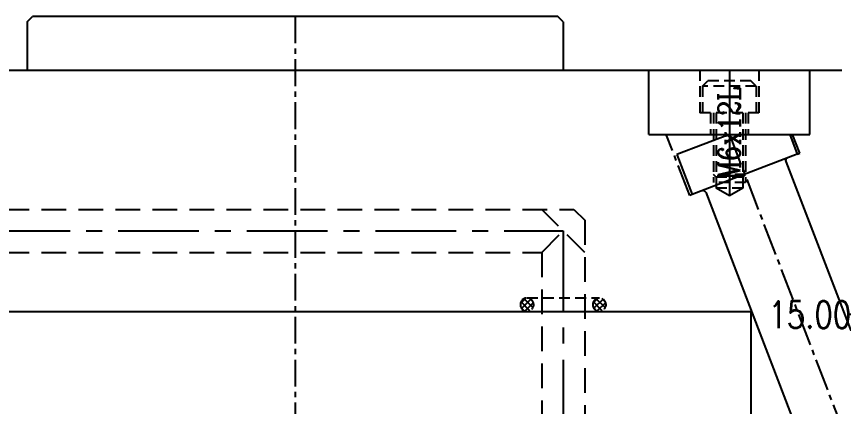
# Model space of a CAD drawing. Header units: millimetres. Extents: x 25970 to 27273, y -22508 to -21586.
# Drawn here: x 26569.6 to 26722.2, y -22190.9 to -22118.1 of the extents above; entities that cross this region are included whole.
import ezdxf

# ---------------------------------------------------------------- set-up
doc = ezdxf.new("R2010")
doc.units = ezdxf.units.MM
doc.header["$LTSCALE"] = 8
for name, pattern in [('CENTER', [2, 1.25, -0.25, 0.25, -0.25]), ('CENTER2', [1.125, 0.75, -0.125, 0.125, -0.125]), ('HIDDEN', [0.375, 0.25, -0.125])]:
    doc.linetypes.add(name, pattern=pattern)
doc.layers.get('DEFPOINTS').update_dxf_attribs({"color": 6})
for name, color, linetype in [('Cav-cor', 30, 'Continuous'), ('CL', 1, 'Continuous'), ('PIN', 5, 'Continuous'), ('SCREW', 52, 'HIDDEN'), ('WT', 4, 'Continuous')]:
    doc.layers.add(name, color=color, linetype=linetype)
doc.layers.add('dim', color=3, linetype='Continuous', lineweight=15)
doc.styles.add('ROMANC', font='RomanC.ttf', dxfattribs={"width": 0.8, "height": 7})
doc.styles.get("Standard").update_dxf_attribs({"font": 'txt.shx', "width": 0.8, "bigfont": 'chineset.shx'})
doc.dimstyles.new('ISO-25', dxfattribs={"dimtxt": 5, "dimasz": 4, "dimexe": 0.3, "dimexo": 0.3, "dimtad": 0, "dimzin": 1, "dimdsep": 46, "dimtxsty": 'Standard', "dimcen": 0, "dimclrd": 3, "dimclre": 3, "dimclrt": 3, "dimazin": 0, "dimtfac": 1, "dimtofl": 0, "dimtmove": 0, "dimatfit": 0, "dimfxl": 0, "dimarcsym": 0})

# ---------------------------------------------------------------- blocks, each defined once
blk = doc.blocks.new('*D26558')
at = {"layer": 'DEFPOINTS', "color": 0}
for p in [(26732.9, -22173.75), (26732.9, -22195.14), (26747.9, -22234.4)]:
    blk.add_point(p, dxfattribs=at)
at = {"layer": 'dim', "color": 3, "lineweight": -2}
for p, q in [((26728.9, -22173.75), (26724.9, -22173.75)), ((26732.9, -22194.84), (26732.9, -22173.45)), ((26747.9, -22234.1), (26747.9, -22173.45)), ((26751.9, -22173.75), (26755.9, -22173.75))]:
    blk.add_line(p, q, dxfattribs=at)
at = {"layer": 'dim', "color": 3}
for points in [[(26728.9, -22174.41), (26728.9, -22173.08), (26732.9, -22173.75)], [(26751.9, -22173.08), (26751.9, -22174.41), (26747.9, -22173.75)]]:
    blk.add_solid(points, dxfattribs=at)
at = {"layer": 'dim', "color": 3, "insert": (26717.6, -22173.75), "char_height": 5, "attachment_point": 5}
blk.add_mtext('15.00', dxfattribs=at)
blk = doc.blocks.new('*D26648')
at = {"layer": 'DEFPOINTS', "color": 0}
for p in [(26706.61, -22173.14), (26740.61, -22194.14), (26723.87, -22242.28), (26765.65, -22253.14), (26706.61, -22269.14)]:
    blk.add_point(p, dxfattribs=at)
at = {"layer": 'dim', "color": 3, "lineweight": -2}
for start, end in [(286.8541, 291.2288), (271.7712, 278.6187)]:
    blk.add_arc((26706.61, -22114.04), 129.4, start, end, dxfattribs=at)
at = {"layer": 'dim', "color": 3}
for points in [[(26753.71, -22235.28), (26753.21, -22234.04), (26757.17, -22233.15)], [(26710.6, -22242.71), (26710.62, -22244.05), (26706.61, -22243.44)]]:
    blk.add_solid(points, dxfattribs=at)
at = {"layer": 'dim', "color": 3, "insert": (26735.14, -22240.26), "char_height": 5, "attachment_point": 5, "rotation": 12.7364}
blk.add_mtext('23.00%%d', dxfattribs=at)
blk = doc.blocks.new('20160816.135540')
at = {"linetype": 'HIDDEN'}
for p, q in [((-4.8, 0.89), (-4.8, -7.11)), ((6.2, 0.89), (6.2, -7.11)), ((6.2, -7.11), (-4.8, -7.11)), ((-2.8, -7.11), (-2.8, -11.11)), ((4.2, -7.11), (4.2, -11.11))]:
    blk.add_line(p, q, dxfattribs=at)
at = {"layer": 'SCREW', "linetype": 'CENTER2', "ltscale": 5}
blk.add_line((0.7, 0.89), (0.7, -22.54), dxfattribs=at)
at = {"layer": 'SCREW'}
for p, q in [((-4.3, -2.11), (-3.3, -1.11)), ((4.7, -1.11), (-3.3, -1.11)), ((5.7, -2.11), (-4.3, -2.11)), ((-4.3, -2.11), (-4.3, -7.11)), ((5.7, -2.11), (5.7, -7.11)), ((-2.3, -7.11), (-2.3, -20.11)), ((-1.8, -7.11), (-1.8, -21.11)), ((3.2, -7.11), (3.2, -21.11)), ((3.7, -7.11), (3.7, -20.11)), ((3.7, -18.61), (-2.3, -18.61)), ((-1.8, -19.11), (-2.3, -18.61)), ((3.2, -19.11), (-1.8, -19.11)), ((3.2, -19.11), (3.7, -18.61)), ((3.7, -20.11), (-2.3, -20.11)), ((3.2, -21.11), (-1.8, -21.11))]:
    blk.add_line(p, q, dxfattribs=at)
at = {"layer": 'SCREW', "linetype": 'Continuous'}
for p, q in [((5.7, -2.11), (4.7, -1.11)), ((0.7, -22.54), (-1.8, -21.11)), ((3.2, -21.11), (0.7, -22.54))]:
    blk.add_line(p, q, dxfattribs=at)
at = {"layer": 'dim', "style": 'ROMANC', "width": 0.8}
blk.add_text('M6x12L', height=4.065, rotation=90, dxfattribs=at).set_placement((2.69, -19.51))
blk = doc.blocks.new('20150513.134757')
at = {"layer": 'WT', "linetype": 'HIDDEN'}
h = blk.add_hatch(dxfattribs=at)
h.set_pattern_fill('ANSI37', color=125, scale=0.25, angle=180, style=0)
h.set_pattern_definition([(135, (36119.48756, -17509.4995), (0.561266008, 0.561266008), []), (45, (36119.48756, -17509.4995), (0.561266008, -0.561266008), [])])
h.paths.add_polyline_path([(-8, 1.25, -1), (-5.5, 1.25, -1)])
h.paths.add_polyline_path([(5.5, 1.25, -1), (8, 1.25, -1)])
at = {"layer": 'WT', "color": 125, "linetype": 'HIDDEN'}
for p, q in [((-6.75, 2.5), (6.75, 2.5)), ((-6.75, 0), (6.75, 0))]:
    blk.add_line(p, q, dxfattribs=at)
for centre in [(-6.75, 1.25), (6.75, 1.25)]:
    blk.add_circle(centre, 1.25, dxfattribs=at)

msp = doc.modelspace()

# ---------------------------------------------------------------- linework, layer by layer
at = {"linetype": 'Continuous'}
for p, q in [((26571.607, -22119.141), (26572.607, -22118.141)), ((26670.607, -22118.141), (26572.607, -22118.141)), ((26671.607, -22119.141), (26670.607, -22118.141)), ((26571.607, -22119.141), (26571.607, -22128.141)), ((26671.607, -22119.141), (26671.607, -22128.141)), ((26449.607, -22128.141), (26793.607, -22128.141)), ((26687.607, -22140.141), (26687.607, -22128.141)), ((26717.607, -22140.141), (26717.607, -22128.141)), ((26687.607, -22140.141), (26717.607, -22140.141))]:
    msp.add_line(p, q, dxfattribs=at)
at = {"layer": 'Cav-cor', "color": 241}
for p, q in [((26536.607, -22173.141), (26706.607, -22173.141)), ((26706.607, -22173.141), (26706.607, -22269.141))]:
    msp.add_line(p, q, dxfattribs=at)
at = {"layer": 'CL', "color": 7, "linetype": 'CENTER', "ltscale": 0.5}
msp.add_line((26621.607, -22118.141), (26621.607, -22469.141), dxfattribs=at)
at = {"layer": 'PIN', "linetype": 'CENTER2'}
for p, q in [((26695.205, -22151.552), (26690.825, -22140.141)), ((26702.607, -22140.141), (26742.763, -22244.749)), ((26715.744, -22143.668), (26714.39, -22140.141)), ((26715.277, -22143.847), (26715.744, -22143.668)), ((26695.672, -22151.372), (26695.205, -22151.552))]:
    msp.add_line(p, q, dxfattribs=at)
at = {"layer": 'PIN'}
for p, q in [((26702.607, -22140.141), (26692.805, -22143.904)), ((26713.854, -22140.141), (26715.277, -22143.847)), ((26692.805, -22143.904), (26695.672, -22151.372)), ((26715.277, -22143.847), (26695.672, -22151.372)), ((26713.122, -22145.209), (26747.365, -22234.414)), ((26698.185, -22150.943), (26732.427, -22240.148))]:
    msp.add_line(p, q, dxfattribs=at)
for centre, start, end in [((26713.589, -22145.03), 111, 201), ((26697.718, -22151.123), 21, 111)]:
    msp.add_arc(centre, 0.5, start, end, dxfattribs=at)
at = {"layer": 'WT', "color": 125, "linetype": 'HIDDEN', "ltscale": 2.3}
for p, q in [((26484.607, -22154.141), (26673.607, -22154.141)), ((26675.607, -22162.141), (26667.607, -22154.141)), ((26673.607, -22154.141), (26675.607, -22156.141)), ((26675.607, -22156.141), (26675.607, -22194.141)), ((26667.607, -22162.141), (26671.607, -22158.141)), ((26484.607, -22162.141), (26667.607, -22162.141)), ((26667.607, -22162.141), (26667.607, -22194.141))]:
    msp.add_line(p, q, dxfattribs=at)
at = {"layer": 'WT', "color": 125, "linetype": 'CENTER', "ltscale": 1.5}
for p, q in [((26468.607, -22158.141), (26671.607, -22158.141)), ((26671.607, -22158.141), (26671.607, -22198.141))]:
    msp.add_line(p, q, dxfattribs=at)

# ---------------------------------------------------------------- block references
at = {"layer": 'SCREW'}
msp.add_blockref('20160816.135540', (26701.91, -22129.029), dxfattribs=at)
at = {"layer": 'WT', "color": 125, "linetype": 'HIDDEN', "ltscale": 2.3, "xscale": -1, "rotation": -180}
msp.add_blockref('20150513.134757', (26671.607, -22170.641), dxfattribs=at)

# ---------------------------------------------------------------- dimensions: what is measured, and where the dimension line sits
at = {"layer": 'dim'}
dim = msp.add_linear_dim(base=(26732.896, -22173.748), p1=(26747.896, -22234.403), p2=(26732.896, -22195.141), dimstyle='ISO-25', dxfattribs=at)
dim.commit()
dim.dimension.update_dxf_attribs({"geometry": '*D26558', "text_midpoint": (26717.604, -22173.748)})
dim = msp.add_angular_dim_2l(base=(26723.871, -22242.285), line1=((26706.607, -22173.141), (26706.607, -22269.141)), line2=((26740.607, -22194.141), (26765.651, -22253.141)), dimstyle='ISO-25', dxfattribs=at)
dim.commit()
dim.dimension.update_dxf_attribs({"geometry": '*D26648', "text_midpoint": (26735.136, -22240.257), "dimtype": 162})

doc.saveas('drawing.dxf')
